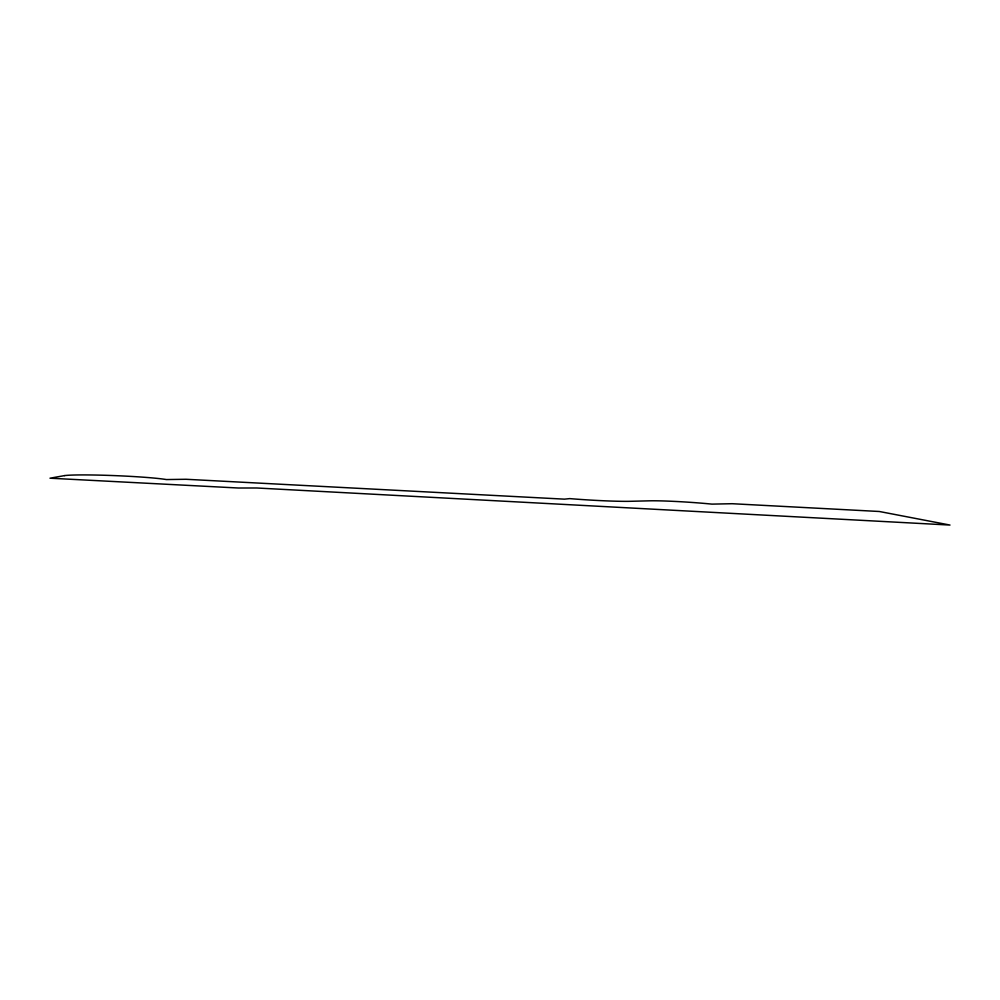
<?xml version="1.0" encoding="UTF-8"?>
<svg xmlns="http://www.w3.org/2000/svg" width="1000" height="1000" viewBox="0 0 1000 1000"><rect width="100%" height="100%" fill="white"/><g stroke="black" fill="none" stroke-linecap="round" stroke-linejoin="round"><path stroke-width="1.5" d="M64.65 475.588L50 478.2L238.375 488.013L256.75 487.987L950 525.062L879.3 511.488L732.175 503.713L711.938 504.125A44.15 2.338 3.7 0 0 650.5 500.8L628.862 501.337A49.387 2.6 3.5 0 1 569.75 498.612L564.45 499.15L185.95 479.275L166.412 479.562A54.4 2.963 2.4 0 0 114.213 475.6A54.4 2.963 2.4 0 0 64.65 475.588"/></g></svg>
